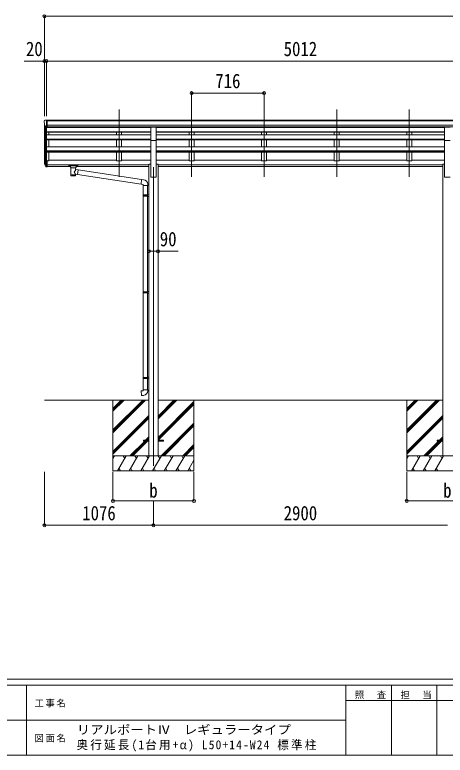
# Model space of a CAD drawing. Units: millimetres at full size, sheet at 1:30. Extents: x -8385 to 8479, y -5853 to 5787.
# Drawn here: x -518 to 3729, y -5853 to 1460 of the extents above; entities that cross this region are included whole.
import ezdxf
from ezdxf.enums import TextEntityAlignment as Align

# ---------------------------------------------------------------- set-up
doc = ezdxf.new("R2010")
doc.units = ezdxf.units.MM
doc.header["$LTSCALE"] = 30
doc.header["$PDMODE"] = 32
doc.header["$PDSIZE"] = 30
for name, color, linetype, lineweight in [('0-0_0', 7, 'Continuous', 9), ('0-1_本体', 4, 'Continuous', 9), ('0-2_部品', 7, 'Continuous', 9), ('0-8_PARTS2', 2, 'Continuous', 9), ('0-A_寸法', 6, 'Continuous', 9), ('F-0_240', 7, 'Continuous', 9)]:
    doc.layers.add(name, color=color, linetype=linetype, lineweight=lineweight)
doc.styles.add('ＭＳ ゴシック', font='')
doc.styles.get('ＭＳ ゴシック').set_extended_font_data('MS Gothic')

msp = doc.modelspace()

# ---------------------------------------------------------------- linework, layer by layer
at = {"layer": '0-0_0'}
for p, q in [((-225.87, -2345.47), (804.93, -2345.47)), ((450.13, -2345.47), (450.13, -3045.47)), ((450.13, -2639.65), (744.31, -2345.47)), ((450.13, -2653.79), (758.45, -2345.47)), ((450.13, -2667.93), (772.6, -2345.47)), ((450.13, -2455.8), (560.46, -2345.47)), ((450.13, -2441.66), (546.32, -2345.47)), ((450.13, -2427.52), (532.18, -2345.47)), ((895.33, -2345.47), (3704.93, -2345.47)), ((895.33, -2531.1), (1080.96, -2345.47)), ((895.33, -2516.96), (1066.82, -2345.47)), ((895.33, -2502.82), (1052.68, -2345.47)), ((895.33, -2714.95), (1250.13, -2360.15)), ((895.33, -2729.09), (1250.13, -2374.29)), ((897.59, -2740.97), (1250.13, -2388.44)), ((1250.13, -2345.47), (1250.13, -3045.47)), ((3350.13, -2345.47), (3350.13, -3045.47)), ((3350.13, -2639.65), (3644.31, -2345.47)), ((3350.13, -2653.79), (3658.45, -2345.47)), ((3350.13, -2667.93), (3672.6, -2345.47)), ((3350.13, -2455.8), (3460.46, -2345.47)), ((3350.13, -2441.66), (3446.32, -2345.47)), ((3350.13, -2427.52), (3432.18, -2345.47)), ((450.13, -2851.78), (804.93, -2496.98)), ((450.13, -2865.92), (804.93, -2511.13)), ((450.13, -2880.07), (804.93, -2525.27)), ((3350.13, -2851.78), (3704.93, -2496.98)), ((3350.13, -2865.92), (3704.93, -2511.13)), ((3350.13, -2880.07), (3704.93, -2525.27)), ((926.94, -2895.47), (1250.13, -2572.28)), ((941.08, -2895.47), (1250.13, -2586.43)), ((955.23, -2895.47), (1250.13, -2600.57)), ((618.57, -2895.47), (764.07, -2749.97)), ((632.72, -2895.47), (778.22, -2749.97)), ((646.86, -2895.47), (792.36, -2749.97)), ((773.07, -2740.97), (804.93, -2709.11)), ((787.22, -2740.97), (804.93, -2723.26)), ((801.36, -2740.97), (804.93, -2737.4)), ((3518.57, -2895.47), (3664.07, -2749.97)), ((3532.72, -2895.47), (3678.22, -2749.97)), ((3546.86, -2895.47), (3692.36, -2749.97)), ((3673.07, -2740.97), (3704.93, -2709.11)), ((3687.22, -2740.97), (3704.93, -2723.26)), ((3701.36, -2740.97), (3704.93, -2737.4)), ((1139.07, -2895.47), (1250.13, -2784.41)), ((1153.22, -2895.47), (1250.13, -2798.56)), ((1167.36, -2895.47), (1250.13, -2812.7)), ((1250.13, -2895.47), (450.13, -2895.47)), ((450.13, -2922.98), (466.01, -2895.47)), ((494.88, -3045.47), (581.48, -2895.47)), ((566.48, -2921.45), (551.48, -2895.47)), ((610.35, -3045.47), (696.95, -2895.47)), ((681.95, -2921.45), (666.95, -2895.47)), ((725.82, -3045.47), (812.42, -2895.47)), ((797.42, -2921.45), (782.42, -2895.47)), ((841.29, -3045.47), (927.89, -2895.47)), ((912.89, -2921.45), (897.89, -2895.47)), ((956.76, -3045.47), (1043.36, -2895.47)), ((1028.36, -2921.45), (1013.36, -2895.47)), ((1072.23, -3045.47), (1158.83, -2895.47)), ((1128.83, -2895.47), (1143.83, -2921.45)), ((1244.3, -2895.47), (1250.13, -2905.57)), ((4150.13, -2895.47), (3350.13, -2895.47)), ((3350.13, -2922.98), (3366.01, -2895.47)), ((3394.88, -3045.47), (3481.48, -2895.47)), ((3466.48, -2921.45), (3451.48, -2895.47)), ((3510.35, -3045.47), (3596.95, -2895.47)), ((3581.95, -2921.45), (3566.95, -2895.47)), ((3625.82, -3045.47), (3712.42, -2895.47)), ((3697.42, -2921.45), (3682.42, -2895.47)), ((1187.7, -3045.47), (1250.13, -2937.33)), ((450.13, -3045.47), (1250.13, -3045.47)), ((509.88, -3019.49), (524.87, -3045.47)), ((625.35, -3019.49), (640.35, -3045.47)), ((740.82, -3019.49), (755.82, -3045.47)), ((856.29, -3019.49), (871.29, -3045.47)), ((971.76, -3019.49), (986.76, -3045.47)), ((1087.23, -3019.49), (1102.23, -3045.47)), ((1202.7, -3019.49), (1217.7, -3045.47)), ((3350.13, -3045.47), (4150.13, -3045.47)), ((3409.88, -3019.49), (3424.87, -3045.47)), ((3525.35, -3019.49), (3540.35, -3045.47)), ((3640.82, -3019.49), (3655.82, -3045.47))]:
    msp.add_line(p, q, dxfattribs=at)
at = {"layer": '0-1_本体'}
for p, q in [((-225.87, 17.65), (-225.87, 381.9)), ((-199.37, 418.65), (4799.63, 418.65)), ((-199.37, 413.3), (4799.63, 413.3)), ((-199.37, 369.77), (4799.63, 369.77)), ((-221.59, 363.1), (-221.59, -6.61)), ((-211.87, 347.74), (-211.87, -24.61)), ((-205.87, 347.27), (-205.87, 19.82)), ((-205.87, 347.26), (822.63, 347.26)), ((-205.87, 305.07), (822.63, 305.07)), ((-205.87, 303.67), (822.63, 303.67)), ((-205.87, 299.98), (822.63, 299.98)), ((-199.37, 352.1), (4799.63, 352.1)), ((822.63, 349.73), (-199.37, 349.73)), ((-180.87, 272.74), (-180.87, 299.98)), ((485.13, 349.73), (485.13, 347.26)), ((485.13, 299.98), (485.13, 272.74)), ((535.13, 349.73), (535.13, 347.26)), ((535.13, 299.98), (535.13, 272.74)), ((877.63, 349.73), (3722.63, 349.73)), ((877.63, 347.26), (3722.63, 347.26)), ((877.63, 305.07), (3722.63, 305.07)), ((877.63, 303.67), (3722.63, 303.67)), ((877.63, 299.98), (3722.63, 299.98)), ((1201.13, 349.73), (1201.13, 347.26)), ((1201.13, 299.98), (1201.13, 272.74)), ((1251.13, 349.73), (1251.13, 347.26)), ((1251.13, 299.98), (1251.13, 272.74)), ((1917.13, 349.73), (1917.13, 347.26)), ((1917.13, 299.98), (1917.13, 272.74)), ((1967.13, 349.73), (1967.13, 347.26)), ((1967.13, 299.98), (1967.13, 272.74)), ((2633.13, 349.73), (2633.13, 347.26)), ((2633.13, 299.98), (2633.13, 272.74)), ((2683.13, 349.73), (2683.13, 347.26)), ((2683.13, 299.98), (2683.13, 272.74)), ((3349.13, 349.73), (3349.13, 347.26)), ((3349.13, 299.98), (3349.13, 272.74)), ((3399.13, 349.73), (3399.13, 347.26)), ((3399.13, 299.98), (3399.13, 272.74)), ((-205.87, 272.74), (822.63, 272.74)), ((-205.87, 232.01), (822.63, 232.01)), ((-205.87, 230.52), (822.63, 230.52)), ((-205.87, 223.71), (822.63, 223.71)), ((-180.87, 154.22), (-180.87, 223.71)), ((485.13, 223.71), (485.13, 154.22)), ((535.13, 223.71), (535.13, 154.22)), ((877.63, 272.74), (3722.63, 272.74)), ((877.63, 232.01), (3722.63, 232.01)), ((877.63, 230.52), (3722.63, 230.52)), ((877.63, 223.71), (3722.63, 223.71)), ((1201.13, 223.71), (1201.13, 154.22)), ((1251.13, 223.71), (1251.13, 154.22)), ((1917.13, 223.71), (1917.13, 154.22)), ((1967.13, 223.71), (1967.13, 154.22)), ((2633.13, 223.71), (2633.13, 154.22)), ((2683.13, 223.71), (2683.13, 154.22)), ((3349.13, 223.71), (3349.13, 154.22)), ((3399.13, 223.71), (3399.13, 154.22)), ((-205.87, 154.22), (822.63, 154.22)), ((822.63, -145.47), (822.63, 218.47)), ((877.63, -145.47), (877.63, 218.47)), ((877.63, 154.22), (3722.63, 154.22)), ((3722.63, -145.47), (3722.63, 218.47)), ((-205.87, 114.91), (822.63, 114.91)), ((-205.87, 113.43), (822.63, 113.43)), ((-205.87, 103.95), (822.63, 103.95)), ((-180.87, 19), (-180.87, 103.95)), ((485.13, 103.95), (485.13, 19)), ((877.63, 114.91), (3722.63, 114.91)), ((877.63, 113.43), (3722.63, 113.43)), ((877.63, 103.95), (3722.63, 103.95)), ((1201.13, 103.95), (1201.13, 19)), ((1917.13, 103.95), (1917.13, 19)), ((2633.13, 103.95), (2633.13, 19)), ((3349.13, 103.95), (3349.13, 19)), ((-199.37, 19), (-180.87, 19)), ((-180.87, 23.8), (485.13, 23.8)), ((535.13, 23.8), (822.63, 23.8)), ((877.63, 23.8), (1201.13, 23.8)), ((1251.13, 23.8), (1917.13, 23.8)), ((1967.13, 23.8), (2633.13, 23.8)), ((2683.13, 23.8), (3349.13, 23.8)), ((3399.13, 23.8), (3722.63, 23.8)), ((-199.37, -20.51), (805.13, -20.51)), ((-199.37, -21.89), (805.13, -21.89)), ((-199.37, -39.07), (32.13, -39.07)), ((86.13, -39.07), (805.13, -39.07)), ((805.13, -15.47), (805.13, -2895.47)), ((805.13, -15.47), (822.63, -15.47)), ((877.63, -15.47), (895.13, -15.47)), ((895.13, -15.47), (895.13, -2895.47)), ((895.13, -20.51), (3705.13, -20.51)), ((895.13, -21.89), (3705.13, -21.89)), ((895.13, -39.07), (3705.13, -39.07)), ((3705.13, -15.47), (3722.63, -15.47)), ((3705.13, -15.47), (3705.13, -2895.47)), ((822.63, -145.47), (877.63, -145.47)), ((3722.63, -145.47), (3777.63, -145.47))]:
    msp.add_line(p, q, dxfattribs=at)
for points in [[(535.13, 103.95), (535.13, 19), (485.13, 19)], [(1251.13, 103.95), (1251.13, 19), (1201.13, 19)], [(1967.13, 103.95), (1967.13, 19), (1917.13, 19)], [(2683.13, 103.95), (2683.13, 19), (2633.13, 19)], [(3399.13, 103.95), (3399.13, 19), (3349.13, 19)]]:
    msp.add_lwpolyline(points, dxfattribs=at)
at = {"layer": '0-2_部品'}
for p, q in [((-227.87, 410.88), (-227.87, 410.25)), ((-220.96, 419.68), (-225.03, 413.88)), ((-217.87, 420.25), (-220.2, 420.11)), ((-217.87, 420.25), (-199.37, 420.25)), ((-205.87, 347.27), (-205.87, 420.25)), ((-199.37, 420.25), (-189.37, 420.16)), ((-199.37, 348.27), (-199.37, 420.25)), ((-189.37, 418.65), (-189.37, 420.16)), ((-213.49, 349.08), (-222.77, 365.15)), ((-205.87, 347.27), (-211.08, 347.59)), ((-199.37, 348.27), (-205.87, 348.27)), ((822.63, 350.38), (877.63, 350.38)), ((822.63, 218.31), (822.63, 350.38)), ((877.63, 218.31), (877.63, 350.38)), ((3722.63, 350.38), (3777.63, 350.38)), ((3722.63, 218.31), (3722.63, 350.38)), ((822.63, 218.31), (877.63, 218.31)), ((3722.63, 218.31), (3777.63, 218.31)), ((-205.87, 19.82), (-205.87, -42.06)), ((-199.37, 19.82), (-205.87, 19.82)), ((-199.37, 19.82), (-199.37, -41.24)), ((-223.48, -6.22), (-213.31, -25.39)), ((-212.3, -24.14), (-222.06, -5.72)), ((-220.89, -23.07), (-213.31, -40.56)), ((-205.87, -24.89), (-211, -24.89)), ((-205.87, -26.89), (-210.71, -26.89)), ((-205.87, -42.06), (-210.71, -42.06)), ((-199.37, -18.49), (-205.87, -18.49)), ((-199.37, -23.89), (-205.87, -23.89)), ((-199.37, -41.24), (-205.87, -41.24)), ((15.63, -26.95), (15.63, -37.71)), ((15.63, -27.14), (15.63, -28.68)), ((17.63, -26.29), (100.63, -26.29)), ((17.63, -28.47), (100.63, -28.47)), ((17.63, -38.38), (32.13, -38.38)), ((32.13, -45.18), (32.13, -34.91)), ((36.23, -49.68), (36.21, -129.98)), ((82.03, -67.26), (82.03, -49.67)), ((107.25, -71.16), (82.03, -67.25)), ((86.13, -45.18), (86.13, -34.91)), ((86.13, -38.38), (100.63, -38.38)), ((107.25, -71.16), (100.23, -116.42)), ((102.63, -26.95), (102.63, -37.71)), ((107.25, -71.16), (731.22, -167.96)), ((82.05, -129.98), (82.03, -113.35)), ((82.03, -113.6), (100.23, -116.42)), ((727.21, -213.79), (100.23, -116.42)), ((752.05, -169.78), (731.22, -167.96)), ((793.13, -225.53), (793.13, -214.61)), ((747.13, -225.53), (793.13, -225.53)), ((749.13, -225.53), (749.13, -319.53)), ((791.13, -225.53), (791.13, -316.97)), ((747.13, -321.53), (748.13, -319.53)), ((747.13, -321.53), (791.13, -321.53)), ((747.13, -321.53), (747.13, -329.53)), ((747.13, -329.53), (791.13, -329.53)), ((747.13, -329.53), (748.13, -331.53)), ((748.13, -319.53), (791.13, -319.53)), ((748.13, -331.53), (791.13, -331.53)), ((749.13, -331.53), (749.13, -1275.72)), ((786.65, -321.53), (786.22, -319.53)), ((789.13, -317.03), (805.13, -316.56)), ((789.13, -319.03), (789.13, -317.03)), ((789.13, -319.03), (791.13, -319.03)), ((789.13, -334.03), (789.13, -332.03)), ((789.13, -334.03), (805.13, -334.5)), ((791.13, -334.09), (791.13, -1273.16)), ((805.13, -316.56), (805.13, -334.5)), ((747.13, -1277.72), (748.13, -1275.72)), ((747.13, -1277.72), (791.13, -1277.72)), ((747.13, -1277.72), (747.13, -1285.72)), ((747.13, -1285.72), (791.13, -1285.72)), ((747.13, -1285.72), (748.13, -1287.72)), ((748.13, -1275.72), (791.13, -1275.72)), ((748.13, -1287.72), (791.13, -1287.72)), ((749.13, -1287.72), (749.13, -2120.88)), ((786.65, -1277.72), (786.22, -1275.72)), ((789.13, -1273.22), (805.13, -1272.75)), ((789.13, -1275.22), (789.13, -1273.22)), ((789.13, -1275.22), (791.13, -1275.22)), ((789.13, -1290.22), (789.13, -1288.22)), ((789.13, -1290.22), (805.13, -1290.69)), ((791.13, -1290.28), (791.13, -2118.32)), ((805.13, -1272.75), (805.13, -1290.69)), ((789.13, -2118.38), (805.13, -2117.91)), ((789.13, -2120.38), (789.13, -2118.38)), ((789.13, -2120.38), (791.13, -2120.38)), ((805.13, -2117.91), (805.13, -2135.85)), ((747.13, -2122.88), (748.13, -2120.88)), ((747.13, -2122.88), (791.13, -2122.88)), ((747.13, -2122.88), (747.13, -2130.88)), ((747.13, -2130.88), (791.13, -2130.88)), ((747.13, -2130.88), (748.13, -2132.88)), ((748.13, -2120.88), (791.13, -2120.88)), ((748.13, -2132.88), (791.13, -2132.88)), ((749.13, -2132.88), (749.13, -2242.88)), ((786.65, -2122.88), (786.22, -2120.88)), ((789.13, -2135.38), (789.13, -2133.38)), ((789.13, -2135.38), (805.13, -2135.85)), ((791.13, -2135.44), (791.13, -2242.88)), ((747.13, -2242.88), (793.13, -2242.88)), ((747.13, -2252.88), (747.13, -2242.88)), ((793.13, -2242.88), (793.13, -2253.79))]:
    msp.add_line(p, q, dxfattribs=at)
at = {"layer": '0-2_部品', "color": 4}
for p, q in [((750.33, -2740.97), (750.33, -2749.97)), ((805.13, -2740.97), (750.33, -2740.97)), ((805.13, -2749.97), (750.33, -2749.97)), ((949.93, -2740.97), (895.13, -2740.97)), ((3650.33, -2740.97), (3650.33, -2749.97)), ((3705.13, -2740.97), (3650.33, -2740.97)), ((3705.13, -2749.97), (3650.33, -2749.97))]:
    msp.add_line(p, q, dxfattribs=at)
at = {"layer": '0-2_部品'}
for points in [[(15.63, -26.95), (15.67, -26.76), (15.75, -26.62), (15.85, -26.53), (15.95, -26.47), (16.07, -26.42), (16.37, -26.36), (16.86, -26.31), (17.4, -26.29), (17.63, -26.29)], [(15.63, -37.71), (15.67, -37.91), (15.75, -38.04), (15.85, -38.14), (15.95, -38.2), (16.07, -38.24), (16.37, -38.31), (16.86, -38.35), (17.4, -38.37), (17.63, -38.38)], [(32.17, -45.13), (32.15, -45.48), (32.39, -46.44), (32.91, -47.32), (33.72, -48.16), (34.83, -48.96), (36.23, -49.68)], [(82.03, -49.67), (82.26, -49.58), (83.62, -48.84), (84.73, -48), (85.49, -47.13), (85.95, -46.23), (86.12, -45.34)], [(100.63, -26.29), (100.98, -26.29), (101.51, -26.32), (101.96, -26.37), (102.27, -26.45), (102.44, -26.54), (102.56, -26.68), (102.62, -26.86), (102.63, -26.95)], [(100.63, -38.38), (100.98, -38.37), (101.51, -38.35), (101.96, -38.3), (102.27, -38.22), (102.44, -38.12), (102.56, -37.98), (102.62, -37.8), (102.63, -37.71)], [(731.22, -167.96), (727.21, -213.79), (747.13, -215.53), (747.13, -225.53)], [(786.65, -321.53), (786.65, -329.53), (786.22, -331.53)], [(789.13, -332.03), (791.13, -332.03), (791.13, -319.03)], [(786.65, -1277.72), (786.65, -1285.72), (786.22, -1287.72)], [(789.13, -1288.22), (791.13, -1288.22), (791.13, -1275.22)], [(789.13, -2133.38), (791.13, -2133.38), (791.13, -2120.38)], [(786.65, -2122.88), (786.65, -2130.88), (786.22, -2132.88)], [(752.05, -2298.62), (731.22, -2300.45), (727.21, -2254.62), (747.13, -2252.88)]]:
    msp.add_lwpolyline(points, dxfattribs=at)
at = {"layer": '0-2_部品', "color": 4}
msp.add_lwpolyline([(949.93, -2740.97), (949.93, -2749.97), (895.13, -2749.97)], dxfattribs=at)
at = {"layer": '0-2_部品'}
for centre, radius, start, end in [((-224.87, 410.88), 3, 93, 180), ((-25.87, 410.25), 202, 180, 192.90261), ((-220.14, 419.11), 1, 93.5, 145), ((-210.89, 350.58), 3, 210, 266.5), ((-137.21, 15.95), 89.07, 174.49576, 194.41188), ((-137.92, 20.23), 88.05, 177.22392, 197.21071), ((-92.65, 13.01), 133.22, 183.27987, 195.71302), ((-210.71, -23.89), 3, 210, 270), ((-210.71, -39.06), 3, 210, 270), ((-211, -23.39), 1.5, 210, 270), ((748.13, -214.61), 45, 0, 85), ((748.13, -2253.79), 45, 275, 0)]:
    msp.add_arc(centre, radius, start, end, dxfattribs=at)
for centre, major_axis, ratio, start_param, end_param in [((17.63, -28.68), (2, 0), 0.109601, 1.5707963, 3.1415927), ((59.13, -34.91), (27, 0), 0.122176, 6.2831853, 9.424778), ((59.14, -50.14), (-22.91, 0.42), 0.072511, 0.0008029, 1.5715993), ((59.14, -51.76), (-22.91, 0.42), 0.072511, 0.0008029, 1.5715993), ((59.12, -50.14), (22.92, 0.42), 0.07247, 4.71158, 6.2823764), ((59.12, -51.76), (22.92, 0.42), 0.07247, 4.71158, 6.2823764), ((59.13, -93.8), (-22.81, -26.62), 0.234429, 1.6855472, 3.1268519), ((70.13, -45.18), (16, 0), 0.361356, 6.2636979, 6.2831853), ((100.63, -28.68), (2, 0), 0.109601, 0, 1.5707963), ((59.13, -129.98), (22.92, 0), 0.101955, 3.1415499, 6.2833984), ((59.13, -117.53), (22.91, 0), 0.122865, 3.1415927, 6.2831853), ((61.69, -91.15), (20.32, -22.25), 0.045535, 0.0389954, 1.3075346)]:
    msp.add_ellipse(centre, major_axis=major_axis, ratio=ratio, start_param=start_param, end_param=end_param, dxfattribs=at)
at = {"layer": '0-8_PARTS2'}
for p, q in [((510.13, -139.27), (510.13, 523.26)), ((1226.13, -139.27), (1226.13, 523.26)), ((1942.13, -139.27), (1942.13, 523.26)), ((2658.13, -139.27), (2658.13, 523.26)), ((3374.13, -139.27), (3374.13, 523.26)), ((850.13, -45.47), (850.13, -2995.47))]:
    msp.add_line(p, q, dxfattribs=at)
at = {"layer": '0-A_寸法'}
for p, q in [((-225.87, 1444.63), (-225.87, 457.26)), ((-225.87, 1444.63), (6258.13, 1444.63)), ((-225.87, 1002.89), (-425.87, 1002.89)), ((-225.87, 1002.89), (-225.87, 457.26)), ((-205.87, 1002.89), (-225.87, 1002.89)), ((-205.87, 1002.89), (-205.87, 457.26)), ((-205.87, 1002.89), (4806.13, 1002.89)), ((-205.87, 1002.89), (-205.87, 457.26)), ((1226.13, 686.27), (1226.13, 457.26)), ((1226.13, 686.27), (1942.13, 686.27)), ((1942.13, 686.27), (1942.13, 457.26)), ((805.13, -875.65), (895.13, -875.65)), ((895.13, -875.65), (1095.13, -875.65)), ((-225.87, -3581.84), (-225.87, -3052.89)), ((450.13, -3341.86), (450.13, -3052.89)), ((1250.13, -3341.86), (1250.13, -3052.89)), ((3350.13, -3341.86), (3350.13, -3052.89)), ((450.13, -3341.86), (1250.13, -3341.86)), ((850.13, -3581.84), (850.13, -3341.86)), ((3350.13, -3341.86), (4150.13, -3341.86)), ((-225.87, -3581.84), (850.13, -3581.84)), ((850.13, -3581.84), (3750.13, -3581.84))]:
    msp.add_line(p, q, dxfattribs=at)
for p in [(-225.87, 1444.63), (-225.87, 1002.89), (-205.87, 1002.89), (1226.13, 686.27), (1942.13, 686.27), (805.13, -875.65), (895.13, -875.65), (450.13, -3341.86), (1250.13, -3341.86), (3350.13, -3341.86), (-225.87, -3581.84), (850.13, -3581.84)]:
    msp.add_point(p, dxfattribs=at)
at = {"layer": 'F-0_240', "color": 5}
for p, q in [((-8385.45, -5102.66), (8054.55, -5102.66)), ((-8385.45, -5162.66), (5387.79, -5162.66)), ((-402.21, -5162.66), (-402.21, -5852.66)), ((2747.79, -5162.66), (2747.79, -5852.66)), ((3197.79, -5162.66), (3197.79, -5852.66)), ((3647.79, -5162.66), (3647.79, -5852.66)), ((2747.79, -5312.66), (4547.79, -5312.66)), ((-3402.21, -5507.66), (2747.79, -5507.66)), ((-8385.45, -5852.66), (8054.55, -5852.66))]:
    msp.add_line(p, q, dxfattribs=at)

# ---------------------------------------------------------------- texts
at = {"layer": '0-A_寸法', "color": 7, "style": 'ＭＳ ゴシック', "width": 0.85}
for s, p in [('20', (-408.37, 1008.89)), ('5012', (2135.13, 1008.89)), ('716', (1460.38, 692.27)), ('90', (912.63, -869.65)), ('b', (808.88, -3351.86)), ('b', (3708.88, -3351.86)), ('1076', (147.13, -3575.84)), ('2900', (2135.13, -3575.84))]:
    msp.add_text(s, height=143, dxfattribs=at).set_placement(p, align=Align.BOTTOM_LEFT)
at = {"layer": 'F-0_240', "style": 'ＭＳ ゴシック', "width": 1.1}
msp.add_text('リアルポートⅣ\u3000レギュラータイプ', height=87.98, dxfattribs=at).set_placement((93.72, -5671.05), align=Align.BOTTOM_LEFT)
at = {"layer": 'F-0_240', "attachment_point": 7, "style": 'ＭＳ ゴシック'}
for s, insert, char_height in [('\\T1.17;照\u3000査', (2837.79, -5297.66), 65.98), ('\\T1.17;担\u3000当', (3287.79, -5297.66), 65.98), ('\\T1.17;工事名', (-323.11, -5380.16), 65.98), ('\\T1.17;図面名', (-323.11, -5725.16), 65.98), ('\\T1.19;\\W0.95;奥行延長(1台用+α)\\~L50+14-W24\\~標準柱', (90.66, -5817.05), 87.98)]:
    msp.add_mtext(s, dxfattribs=dict(at, insert=insert, char_height=char_height))

doc.saveas('drawing.dxf')
